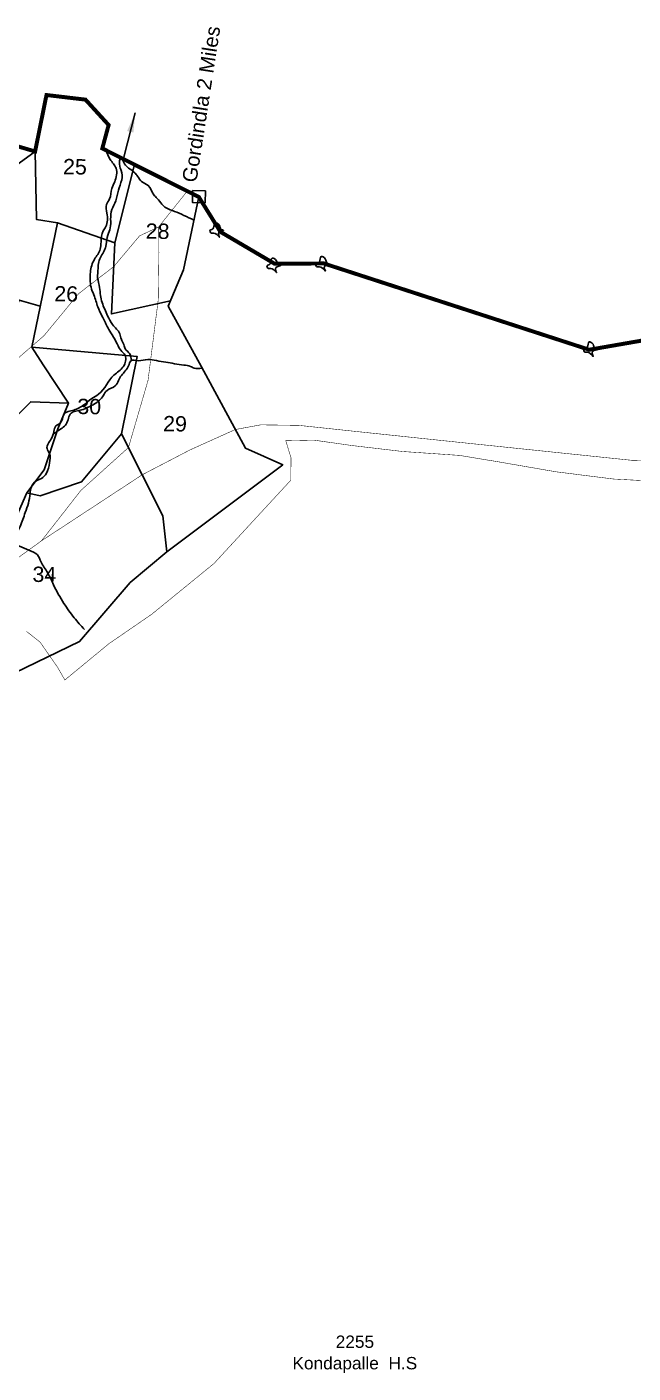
# Model space of a CAD drawing. Header units: feet. Extents: x 753466 to 768578, y 1601948 to 1613855.
# Drawn here: x 758301 to 759527, y 1607678 to 1610401 of the extents above; entities that cross this region are included whole.
import ezdxf

# ---------------------------------------------------------------- set-up
doc = ezdxf.new("R2010")
doc.units = ezdxf.units.FT
doc.header["$LTSCALE"] = 15
doc.header["$MEASUREMENT"] = 0
doc.linetypes.add('HIDDEN2', pattern=[0.1875, 0.125, -0.0625])
for name, color, linetype in [('PLOT', 7, 'Continuous'), ('PLOT NO', 7, 'Continuous'), ('PLOT NO @ 1', 7, 'Continuous'), ('ROADS', 6, 'Continuous'), ('TANKS-STREAM', 4, 'Continuous'), ('TEXT @ 1', 1, 'Continuous'), ('VILLAGE STONES', 240, 'Continuous')]:
    doc.layers.add(name, color=color, linetype=linetype)
doc.layers.add('VILLAGE BOUNDRY', color=5, linetype='HIDDEN2', lineweight=100)
doc.styles.add('Annotative', font='arial.ttf')
doc.styles.get("Standard").update_dxf_attribs({"font": 'arial.ttf'})
doc.linetypes.add('DOTS', pattern='A,1e-06,-3,["●",Standard,S=3,R=0,X=-1.25,Y=-1.25],-3', length=6.000001)
doc.dimstyles.get("Standard").update_dxf_attribs({"dimtxt": 0.18, "dimasz": 40, "dimexe": 0.18, "dimexo": 0.0625, "dimgap": 0.09, "dimtad": 0, "dimtih": 1, "dimtoh": 1, "dimdec": 4, "dimzin": 0, "dimdsep": 46, "dimtxsty": 'Standard', "dimcen": 0.09, "dimadec": 0, "dimazin": 0, "dimtfac": 1, "dimtdec": 4, "dimtofl": 0, "dimtmove": 0, "dimatfit": 3, "dimfxl": 1, "dimtolj": 1, "dimtzin": 0, "dimarcsym": 0})

msp = doc.modelspace()

# ---------------------------------------------------------------- linework, layer by layer
at = {"layer": 'PLOT'}
for points in [[(758328, 1609836), (758285.5, 1609848.3), (758258.5, 1609785.3), (758166, 1609844.5), (758204.8, 1610067.2), (758317.5, 1610148.9), (758320.5, 1610011), (758362.6, 1610004.8)], [(758478.7, 1609963.9), (758518.7, 1610122.2)], [(757990.4, 1608935.5), (758276.7, 1609094.5), (758407.6, 1609157.7), (758509.8, 1609277.3), (758584, 1609339.1), (758818.4, 1609515.2), (758742.9, 1609548.5), (758653.7, 1609713), (758586.9, 1609836.3), (758617.7, 1609909.3), (758648.5, 1610056.9)], [(758492.4, 1609577.7), (758523.7, 1609734.3), (758311.1, 1609753.3), (758362.6, 1610004.8), (758478.7, 1609963.9), (758471.9, 1609820.4), (758591.3, 1609846.8)], [(758301.1, 1609458.4), (758335.5, 1609504.8), (758363.7, 1609587.7), (758384.9, 1609639.9), (758333.9, 1609717.6), (758311.1, 1609753.3)], [(758384.9, 1609639.9), (758308.7, 1609642.6), (758249.2, 1609583.5), (758187.9, 1609652), (758068.7, 1609718.8), (757921.7, 1609599.3)], [(758015.2, 1609536.5), (758096.5, 1609483.1), (758255.6, 1609355.6), (758301.1, 1609458.4), (758328, 1609452.4), (758411.6, 1609481), (758492.4, 1609577.7), (758575.8, 1609412.3), (758584, 1609339.1)]]:
    msp.add_lwpolyline(points, dxfattribs=at)
at = {"layer": 'ROADS', "linetype": 'HIDDEN2', "ltscale": 10, "const_width": 1}
for points in [[(758330.5, 1609361.5), (758410.1, 1609463.4), (758506.3, 1609550.1), (758545.9, 1609685.9), (758566.5, 1609848.9), (758567.9, 1609944.1), (758567.3, 1609996.3), (758625.2, 1610068.6)], [(758567.3, 1609996.3), (758528.7, 1609978.1), (758476.4, 1609915.9), (758405.6, 1609861.4), (758335.3, 1609776.1), (758198.1, 1609657.4), (758054.1, 1609546.5), (757953.4, 1609523.6), (757891.4, 1609474.7), (757867.7, 1609371.5), (757822.7, 1609244.3), (757813.9, 1609199.5), (757817.6, 1609151), (757841, 1609071), (757829.6, 1609021.8), (757810.6, 1608972.8)], [(757616.9, 1608789.5), (757668.4, 1608798.4), (757708, 1608834.5), (757737.4, 1608853.3), (757752.5, 1608876), (757784.7, 1608945.9), (757824.4, 1608987), (757887.5, 1608983.3), (757943.6, 1608979.6), (757972.6, 1608980.3), (758033.5, 1609049.5), (758156.2, 1609167.5), (758266.9, 1609315.5), (758330.5, 1609361.5), (758534.1, 1609495), (758630.6, 1609545.2), (758722.3, 1609586.5), (758773.8, 1609596), (758851.1, 1609594.9), (758976, 1609581.6), (759161, 1609562.1), (759523.7, 1609524.3), (759657.3, 1609521.5)]]:
    msp.add_lwpolyline(points, dxfattribs=at)
at = {"layer": 'ROADS', "linetype": 'DOTS', "ltscale": 0.5, "const_width": 1}
msp.add_lwpolyline([(758300, 1609178.4), (758327.6, 1609156.5), (758362.9, 1609105.8), (758377.7, 1609080), (758466.9, 1609153.5), (758553.2, 1609212.8), (758679.3, 1609315.6), (758760.2, 1609403.4), (758834.6, 1609484), (758835, 1609529.4), (758824.4, 1609563.9), (758881.1, 1609565.1), (758958.6, 1609554.1), (759060.6, 1609542.1), (759175.5, 1609534.2), (759253.7, 1609521.3), (759370.6, 1609501.1), (759487, 1609486.4), (759655, 1609477.5)], dxfattribs=at)
at = {"layer": 'TANKS-STREAM'}
for points in [[(758460.8, 1610151.3), (758469.1, 1610132.7), (758481.4, 1610114.8), (758478.4, 1610087.6), (758472.7, 1610073.7), (758467.9, 1610052.8), (758461.9, 1610041.6), (758462.7, 1610024), (758460.5, 1609996.8), (758455.2, 1609988.4), (758450.8, 1609966), (758449.1, 1609951), (758437.7, 1609930.9), (758429.2, 1609904.7), (758429, 1609889.6), (758430.6, 1609874.1), (758436.3, 1609858.9), (758444.4, 1609834.5), (758453.3, 1609815.3), (758463.4, 1609795), (758470.5, 1609782.4), (758481, 1609764.6), (758490.6, 1609747.1), (758499.5, 1609736.5), (758495.7, 1609713.6), (758477, 1609696.6), (758445.9, 1609658), (758431.9, 1609649.1), (758415.9, 1609636.2), (758395.6, 1609625.9), (758376, 1609617.9), (758368.4, 1609599.2), (758359.7, 1609593.9), (758355.5, 1609582.6), (758349.8, 1609567.4), (758341.7, 1609547.9), (758346.6, 1609537.4), (758346.8, 1609519.3), (758340.3, 1609498.2), (758330.2, 1609487.4), (758318.3, 1609481.6), (758310.2, 1609470.7), (758307.2, 1609457), (758303.9, 1609437.5), (758297.4, 1609418.6), (758287.4, 1609390.6), (758281, 1609373.4), (758281.4, 1609353.6), (758274.6, 1609342.7), (758270.5, 1609336.9), (758266.8, 1609312.9), (758265.4, 1609286.6), (758263.6, 1609268.7), (758257, 1609246.3), (758249.8, 1609226.7), (758241.1, 1609208.2), (758233.5, 1609187.4), (758232.4, 1609164.4), (758230.1, 1609157.7), (758227.9, 1609136.2), (758218.8, 1609114.8), (758206, 1609089.4), (758211.5, 1609063.9)], [(758512.3, 1609726), (758508.7, 1609740.1), (758499.9, 1609749.5), (758496.7, 1609758.4), (758492, 1609768.9), (758488.8, 1609780.1), (758474, 1609798.7), (758464.2, 1609816.6), (758458.2, 1609829.9), (758449.7, 1609857.7), (758447.9, 1609873.8), (758444, 1609893.3), (758444.9, 1609912.6), (758446.3, 1609925.6), (758457.1, 1609948.1), (758461.3, 1609960.5), (758464.4, 1609979.7), (758469.5, 1609994.1), (758470.3, 1610011.9), (758472.6, 1610031.2), (758480.7, 1610048.9), (758485.9, 1610070.5), (758492.6, 1610091.2), (758491.7, 1610110.3), (758488.6, 1610118.2), (758491.2, 1610136), (758498.1, 1610123.9), (758506.5, 1610115.3), (758519, 1610105.9), (758524.7, 1610099), (758532.8, 1610088), (758546.2, 1610080.2), (758557.3, 1610061.5), (758564.5, 1610053.8), (758574, 1610042.3), (758582.3, 1610034.9), (758599.5, 1610027.6), (758618.3, 1610019.7), (758638.7, 1610010.2)], [(758353.9, 1609576.7), (758362.1, 1609583), (758380.4, 1609597.5), (758390.4, 1609619.4), (758411.4, 1609626.1), (758424.7, 1609631.8), (758437.9, 1609638.4), (758455.3, 1609654.9), (758462.9, 1609665.4), (758479.6, 1609674.9), (758485.9, 1609685.5), (758492.2, 1609695.9), (758506.4, 1609715.5), (758511.3, 1609725.4), (758525.9, 1609725.7), (758545.2, 1609728.3), (758562.9, 1609725.8), (758581.7, 1609723), (758599.2, 1609719.6), (758618.5, 1609717), (758631.8, 1609714.1), (758638.9, 1609710.8), (758655, 1609710.7)], [(758417.5, 1609182.1), (758396.6, 1609205.8), (758375.8, 1609235), (758354.4, 1609272.6), (758343.1, 1609296.3), (758329.5, 1609318.5), (758322.4, 1609332.8), (758304.6, 1609342.6), (758285.7, 1609350.6), (758281, 1609352.3)]]:
    msp.add_spline(points, degree=3, dxfattribs=at)
at = {"layer": 'VILLAGE BOUNDRY', "lineweight": -3, "ltscale": 25, "const_width": 8}
msp.add_lwpolyline([(757933.7, 1610262), (758317.5, 1610148.9), (758340.5, 1610263), (758419.4, 1610253.7), (758466.2, 1610202.4), (758453.4, 1610155), (758648.5, 1610056.9), (758692.4, 1609986.2), (758801.9, 1609921.8), (758901.3, 1609922.4), (759438.1, 1609747.9), (759717.5, 1609796.4)], dxfattribs=at)
at = {"layer": 'VILLAGE STONES'}
msp.add_lwpolyline([(758635.9, 1610069.6), (758661.9, 1610069.2), (758661.5, 1610045.3), (758635.5, 1610045.7)], close=True, dxfattribs=at)
for points in [[(758670.7, 1609989.4), (758678.2, 1609994.1), (758681.7, 1610004.7), (758689.9, 1610000), (758694.2, 1609991.3), (758698.7, 1609989.3), (758688.9, 1609985.4), (758690.3, 1609975.4), (758681.4, 1609983), (758672.3, 1609984.8), (758670.7, 1609989.4)], [(758884.9, 1609921), (758892.4, 1609925.7), (758896, 1609936.3), (758904.2, 1609931.7), (758908.5, 1609923), (758912.9, 1609921), (758903.1, 1609917), (758904.5, 1609907.1), (758895.6, 1609914.6), (758886.5, 1609916.4), (758884.9, 1609921)], [(758786.1, 1609917.9), (758793.6, 1609922.5), (758797.1, 1609933.2), (758805.3, 1609928.5), (758809.7, 1609919.8), (758814.1, 1609917.8), (758804.3, 1609913.9), (758805.7, 1609903.9), (758796.8, 1609911.5), (758787.7, 1609913.3), (758786.1, 1609917.9)], [(759426.6, 1609748.4), (759434.2, 1609753.1), (759437.7, 1609763.7), (759445.9, 1609759), (759450.2, 1609750.3), (759454.6, 1609748.4), (759444.8, 1609744.4), (759446.3, 1609734.5), (759437.4, 1609742), (759428.3, 1609743.8), (759426.6, 1609748.4)]]:
    msp.add_spline(points, degree=3, dxfattribs=at)

# ---------------------------------------------------------------- texts
at = {"layer": 'PLOT NO', "linetype": 'Continuous'}
msp.add_text('Gordindla 2 Miles ', height=29.341, rotation=81.2292, dxfattribs=at).set_placement((758643.6, 1610084.8))
at = {"layer": 'PLOT NO @ 1', "style": 'Annotative'}
for s, p in [('25', (758373.8, 1610102.9)), ('28', (758541, 1609972.5)), ('26', (758356.1, 1609845.8)), ('30', (758402.7, 1609617.9)), ('29', (758576.2, 1609583.1)), ('34', (758312, 1609278.4))]:
    msp.add_text(s, height=30.97, rotation=359.1439, dxfattribs=at).set_placement(p)
at = {"layer": 'TEXT @ 1', "color": 7, "style": 'Annotative'}
for s, p in [('2255', (758925.4, 1607729.2)), ('Kondapalle  H.S', (758837.9, 1607685.8))]:
    msp.add_text(s, height=25, dxfattribs=at).set_placement(p)

# ---------------------------------------------------------------- leaders
at = {"layer": 'VILLAGE BOUNDRY', "linetype": 'ByBlock'}
msp.add_leader([(758520, 1610227.3), (758496.6, 1610137.4)], dimstyle='Standard', dxfattribs=at)

doc.saveas('drawing.dxf')
